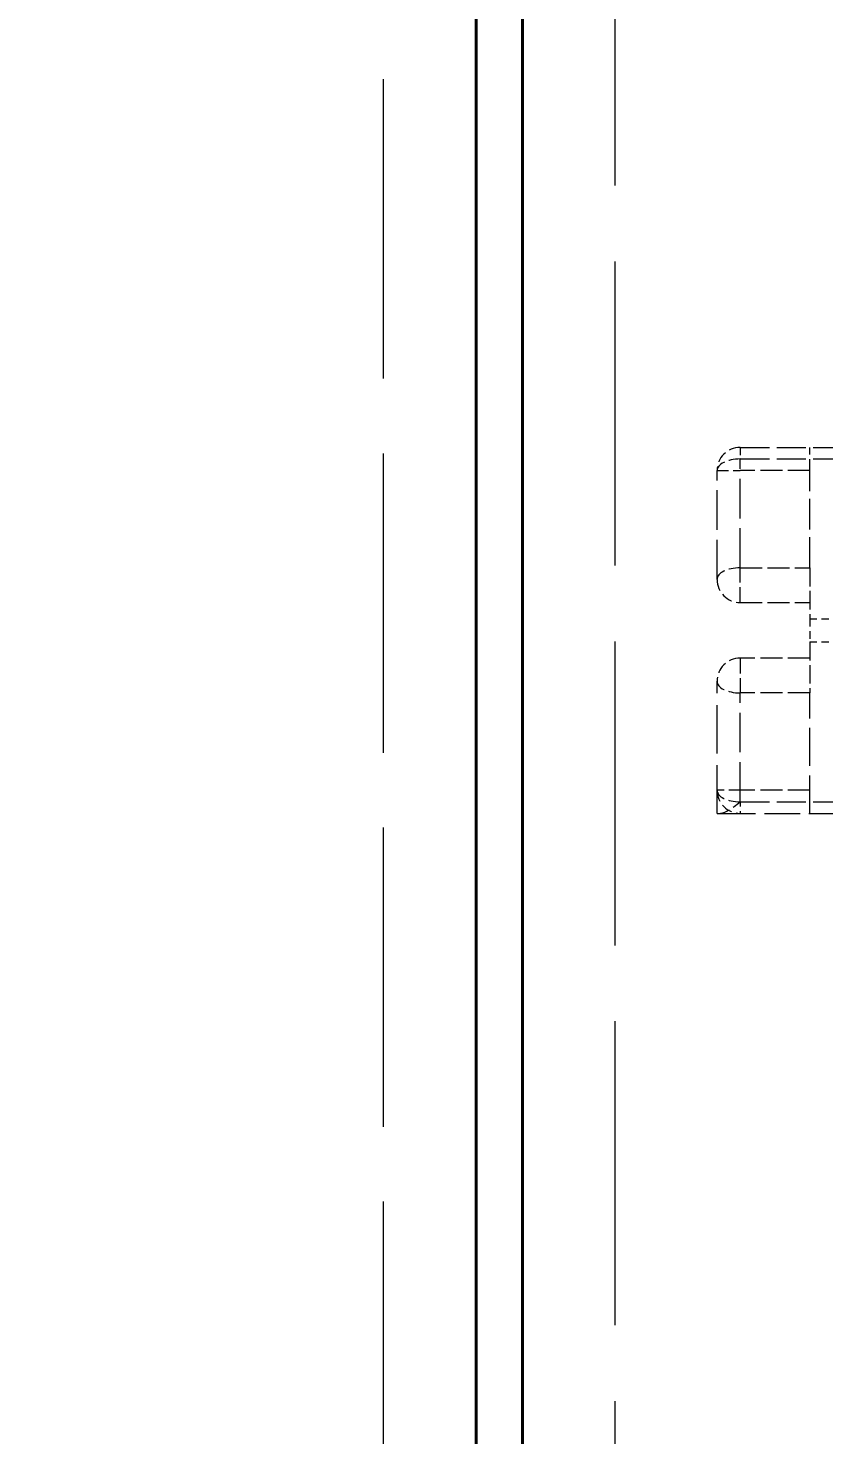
# Model space of a CAD drawing. Header units: millimetres. Extents: x 0 to 2523, y 0 to 1782.
# Drawn here: x 521.04 to 538.41, y 993.87 to 1024.23 of the extents above; entities that cross this region are included whole.
import ezdxf

# ---------------------------------------------------------------- set-up
doc = ezdxf.new("R2010")
doc.units = ezdxf.units.MM
doc.header["$LTSCALE"] = 3
doc.linetypes.add('DASHED', pattern=[0.2067, 0.1654, -0.0413])
for name, color, linetype, lineweight in [('가려진 것(ISO)', 2, 'DASHED', 18), ('가려진 좁은 것(ISO)', 2, 'DASHED', 18), ('가시적인 것(ISO)', 3, 'Continuous', 40), ('치수(ISO)', 2, 'Continuous', 25)]:
    doc.layers.add(name, color=color, linetype=linetype, lineweight=lineweight)
doc.styles.add('치수 텍스트_PSTEK_POSCO', font='isocp.shx')
doc.dimstyles.new('치수_PSTEK_POSCO', dxfattribs={"dimscale": 3, "dimtxt": 2.5, "dimasz": 1.5, "dimexe": 1, "dimexo": 1.5, "dimgap": 1, "dimtad": 1, "dimrnd": 1e-08, "dimdsep": 46, "dimtxsty": '치수 텍스트_PSTEK_POSCO', "dimcen": 0.09, "dimdle": 10, "dimclrd": 7, "dimclre": 7, "dimclrt": 2, "dimadec": 1, "dimazin": 2, "dimtfac": 1, "dimtmove": 0, "dimatfit": 3, "dimfxl": 0, "dimtolj": 1, "dimlwd": -1, "dimlwe": -1, "dimarcsym": 0})

# ---------------------------------------------------------------- blocks, each defined once
blk = doc.blocks.new('*D105')
at = {"layer": 'Defpoints', "color": 0, "transparency": 16777216}
for p in [(311.712, 1293.233), (559.712, 871.233), (311.712, 840.233)]:
    blk.add_point(p, dxfattribs=at)
at = {"layer": '치수(ISO)', "color": 7, "transparency": 16777216}
for p, q in [((559.712, 866.733), (559.712, 837.233)), ((555.212, 840.233), (316.212, 840.233))]:
    blk.add_line(p, q, dxfattribs=at)
for points in [[(316.212, 840.983), (316.212, 839.483), (311.712, 840.233)], [(555.212, 840.983), (555.212, 839.483), (559.712, 840.233)]]:
    blk.add_solid(points, dxfattribs=at)
at = {"layer": '치수(ISO)', "color": 2, "transparency": 16777216, "insert": (412.173, 846.984), "char_height": 7.5, "attachment_point": 4, "style": '치수 텍스트_PSTEK_POSCO'}
blk.add_mtext('\\A1;248', dxfattribs=at)

msp = doc.modelspace()

# ---------------------------------------------------------------- linework, layer by layer
at = {"layer": '가려진 것(ISO)', "ltscale": 13.022854}
msp.add_line((528.7116, 435.233), (528.7116, 1291.233), dxfattribs=at)
at = {"layer": '가려진 것(ISO)', "ltscale": 13.223674}
msp.add_line((533.7116, 873.233), (533.7116, 1078.233), dxfattribs=at)
at = {"layer": '가려진 것(ISO)', "ltscale": 1.269698}
msp.add_line((536.4116, 1015.183), (538.4116, 1015.183), dxfattribs=at)
at = {"layer": '가려진 것(ISO)', "ltscale": 0.498548}
msp.add_line((537.9116, 1014.683), (537.9116, 1015.183), dxfattribs=at)
at = {"layer": '가려진 것(ISO)', "ltscale": 1.722727}
msp.add_line((535.9116, 1012.333), (535.9116, 1014.683), dxfattribs=at)
at = {"layer": '가려진 것(ISO)', "ltscale": 1.333188}
msp.add_line((537.9116, 1012.583), (537.9116, 1014.683), dxfattribs=at)
at = {"layer": '가려진 것(ISO)', "ltscale": 0.80633}
for p, q in [((537.9116, 1012.583), (537.9116, 1011.483)), ((537.9116, 1010.983), (537.9116, 1009.883))]:
    msp.add_line(p, q, dxfattribs=at)
at = {"layer": '가려진 것(ISO)', "ltscale": 0.952248}
for p, q in [((536.4116, 1011.833), (537.9116, 1011.833)), ((537.9116, 1010.633), (536.4116, 1010.633))]:
    msp.add_line(p, q, dxfattribs=at)
at = {"layer": '가려진 것(ISO)', "ltscale": 0.332332}
msp.add_line((537.9116, 1011.483), (537.9116, 1010.983), dxfattribs=at)
at = {"layer": '가려진 것(ISO)', "ltscale": 2.089287}
msp.add_line((535.9116, 1007.283), (535.9116, 1010.133), dxfattribs=at)
at = {"layer": '가려진 것(ISO)', "ltscale": 1.650637}
msp.add_line((537.9116, 1007.283), (537.9116, 1009.883), dxfattribs=at)
at = {"layer": '가려진 것(ISO)', "ltscale": 0.189734}
msp.add_line((535.9116, 1007.283), (535.9786, 1007.283), dxfattribs=at)
at = {"layer": '가려진 것(ISO)', "ltscale": 1.544617}
msp.add_line((535.9786, 1007.283), (538.4116, 1007.283), dxfattribs=at)
at = {"layer": '가려진 것(ISO)', "ltscale": 0.498548}
for centre, start, end in [((536.4116, 1014.683), 90, 180), ((536.4116, 1012.333), 180, 270), ((536.4116, 1010.133), 90, 180), ((536.4116, 1007.783), 180, 270)]:
    msp.add_arc(centre, 0.5, start, end, dxfattribs=at)
at = {"layer": '가려진 것(ISO)', "ltscale": 0.433106}
msp.add_ellipse((536.4116, 1007.7829), major_axis=(0.4829, 0.4828), ratio=0.2679384, start_param=3.4034155, end_param=4.4507531, dxfattribs=at)
at = {"layer": '가려진 좁은 것(ISO)', "ltscale": 0.332332}
msp.add_line((536.4116, 1015.183), (536.4116, 1014.933), dxfattribs=at)
at = {"layer": '가려진 좁은 것(ISO)', "ltscale": 1.269698}
for p, q in [((536.4116, 1014.933), (538.4116, 1014.933)), ((536.4116, 1007.533), (538.4116, 1007.533))]:
    msp.add_line(p, q, dxfattribs=at)
at = {"layer": '가려진 좁은 것(ISO)', "ltscale": 1.722727}
for p, q in [((536.4116, 1012.583), (536.4116, 1014.933)), ((536.4116, 1007.533), (536.4116, 1009.883))]:
    msp.add_line(p, q, dxfattribs=at)
at = {"layer": '가려진 좁은 것(ISO)', "ltscale": 0.498548}
for p, q in [((535.9116, 1014.683), (536.4116, 1014.683)), ((536.4116, 1007.783), (535.9116, 1007.783))]:
    msp.add_line(p, q, dxfattribs=at)
at = {"layer": '가려진 좁은 것(ISO)', "ltscale": 0.952248}
for p, q in [((537.9116, 1014.683), (536.4116, 1014.683)), ((536.4116, 1012.583), (537.9116, 1012.583)), ((537.9116, 1009.883), (536.4116, 1009.883)), ((537.9116, 1007.783), (536.4116, 1007.783))]:
    msp.add_line(p, q, dxfattribs=at)
at = {"layer": '가려진 좁은 것(ISO)', "ltscale": 0.664765}
for p, q in [((536.4116, 1011.833), (536.4116, 1012.583)), ((536.4116, 1010.633), (536.4116, 1009.883))]:
    msp.add_line(p, q, dxfattribs=at)
at = {"layer": '가려진 좁은 것(ISO)', "ltscale": 0.317349}
for p, q in [((537.9116, 1011.483), (538.4116, 1011.483)), ((537.9116, 1010.983), (538.4116, 1010.983))]:
    msp.add_line(p, q, dxfattribs=at)
at = {"layer": '가려진 좁은 것(ISO)', "ltscale": 0.158625}
msp.add_line((536.4116, 1007.533), (536.4116, 1007.283), dxfattribs=at)
at = {"layer": '가려진 좁은 것(ISO)', "ltscale": 0.498548}
for centre, start_param, end_param in [((536.4116, 1014.683), 4.712389, 6.2831853), ((536.4116, 1012.333), 4.712389, 6.2831853), ((536.4116, 1010.133), 0, 1.5707963), ((536.4116, 1007.783), 0, 1.5707963)]:
    msp.add_ellipse(centre, major_axis=(-0.5, 0), ratio=0.5, start_param=start_param, end_param=end_param, dxfattribs=at)
at = {"layer": '가시적인 것(ISO)'}
for p, q in [((530.7116, 433.233), (530.7116, 1293.233)), ((531.7116, 1080.233), (531.7116, 871.233))]:
    msp.add_line(p, q, dxfattribs=at)

# ---------------------------------------------------------------- dimensions: what is measured, and where the dimension line sits
at = {"layer": '치수(ISO)', "color": 7}
dim = msp.add_linear_dim(base=(311.7116, 840.233), p1=(559.7116, 871.233), p2=(311.7116, 1293.233), angle=180, dimstyle='치수_PSTEK_POSCO', override={"dimdec": 2, "dimse2": 1, "dimtp": 0, "dimtm": 0, "dimtdec": 2, "dimtofl": 0, "dimatfit": 1}, dxfattribs=at)
dim.commit()
dim.dimension.update_dxf_attribs({"geometry": '*D105', "text_midpoint": (419.3928, 840.233), "dimtype": 160})

doc.saveas('drawing.dxf')
